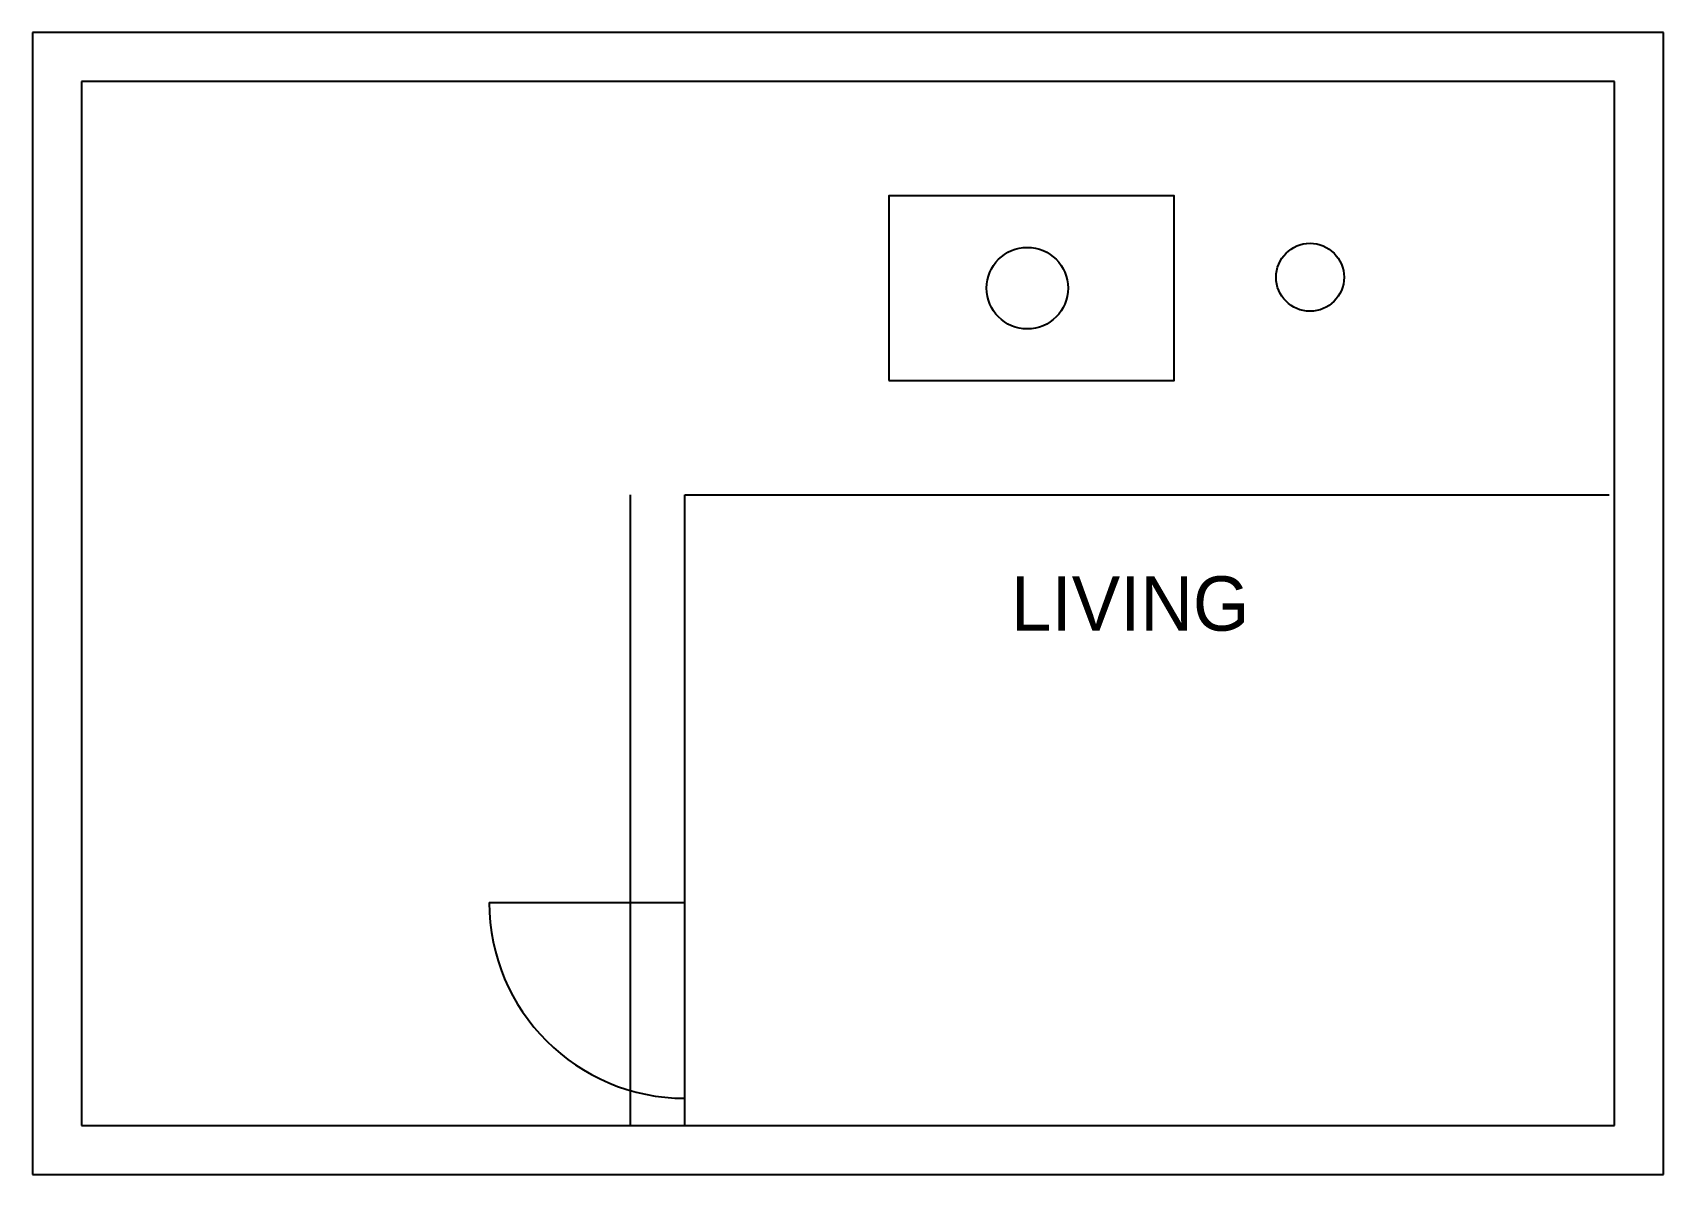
# Model space of a CAD drawing. Header units: metres. Extents: x 0 to 6000, y 0 to 4200.
import ezdxf

# ---------------------------------------------------------------- set-up
doc = ezdxf.new("R2010")
doc.units = ezdxf.units.M
for name, color, linetype in [('A-DOOR', 2, 'Continuous'), ('A-TEXT', 7, 'Continuous'), ('A-WALL', 8, 'Continuous'), ('MISC-05', 3, 'Continuous'), ('WALL-NEW', 7, 'Continuous')]:
    doc.layers.add(name, color=color, linetype=linetype)

# ---------------------------------------------------------------- blocks, each defined once
blk = doc.blocks.new('CHAIR_BLOCK')
at = {"layer": 'A-DOOR'}
blk.add_circle((0, 0), 125, dxfattribs=at)

msp = doc.modelspace()

# ---------------------------------------------------------------- linework, layer by layer
at = {"layer": 'A-DOOR'}
msp.add_line((1680, 1000), (2400, 1000), dxfattribs=at)
msp.add_arc((2400, 1000), 720, 180, 270, dxfattribs=at)
at = {"layer": 'A-WALL'}
for p, q in [((6000, 4200), (0, 4200)), ((0, 4200), (0, 0)), ((6000, 0), (6000, 4200)), ((5820, 4020), (180, 4020)), ((180, 4020), (180, 180)), ((5820, 180), (5820, 4020)), ((180, 180), (5820, 180)), ((0, 0), (6000, 0))]:
    msp.add_line(p, q, dxfattribs=at)
at = {"layer": 'MISC-05', "color": 1}
msp.add_lwpolyline([(3150, 2920), (4200, 2920), (4200, 3600), (3150, 3600)], close=True, dxfattribs=at)
at = {"layer": 'MISC-05'}
msp.add_circle((3660, 3260), 150, dxfattribs=at)
at = {"layer": 'WALL-NEW'}
for p, q in [((2200, 180), (2200, 2500)), ((2400, 180), (2400, 2500)), ((2400, 2500), (5800, 2500))]:
    msp.add_line(p, q, dxfattribs=at)

# ---------------------------------------------------------------- block references
at = {"layer": 'MISC-05'}
msp.add_blockref('CHAIR_BLOCK', (4700, 3300), dxfattribs=at)

# ---------------------------------------------------------------- texts
at = {"layer": 'A-TEXT'}
msp.add_text('LIVING', height=200, dxfattribs=at).set_placement((3600, 2000))

doc.saveas('drawing.dxf')
